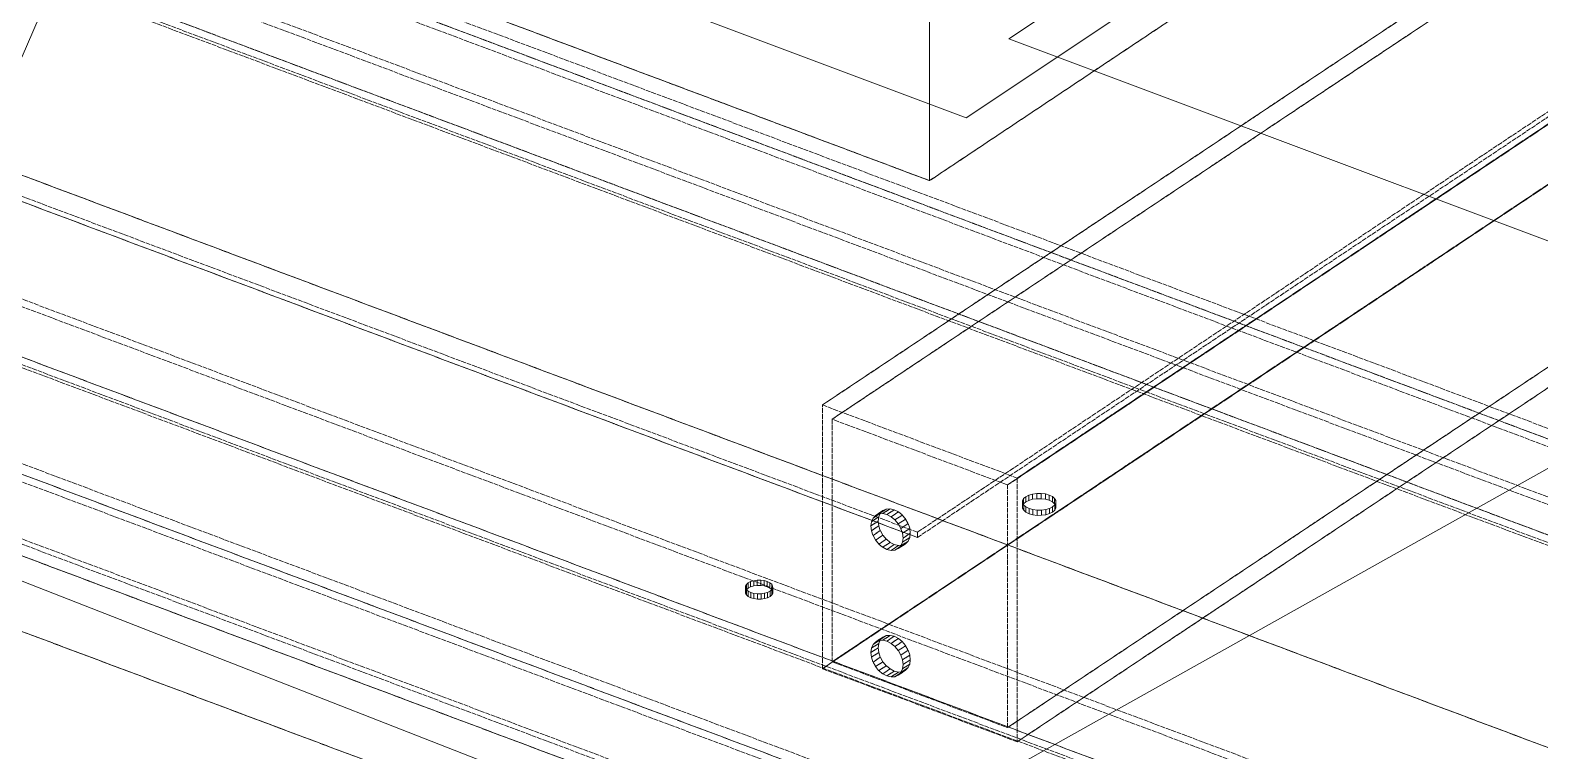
# Model space of a CAD drawing. Header units: millimetres. Extents: x 50 to 612415, y 2 to 4150.
# Drawn here: x 530741.1 to 531137, y 1866.1 to 2055.1 of the extents above; entities that cross this region are included whole.
import ezdxf

# ---------------------------------------------------------------- set-up
doc = ezdxf.new("R2010")
doc.units = ezdxf.units.MM
doc.linetypes.add('DASHED', pattern=[1.524, 1.27, -0.254])
doc.layers.add('DIM', color=7, linetype='Continuous', lineweight=13)
doc.layers.add('HIDDEN', color=8, linetype='DASHED', lineweight=13)

msp = doc.modelspace()

# ---------------------------------------------------------------- linework, layer by layer
at = {"layer": 'DIM'}
msp.add_lwpolyline([(530943.403, 1830.646), (532800, 2870), (532900, 2870)], dxfattribs=at)
at = {"layer": 'DIM', "color": 34, "true_color": 0xa85920}
for points in [[(531149.414, 2185.934), (531226.069, 2191.764), (530986.522, 2032.066), (529862.246, 2453.669), (529977.229, 2530.324), (529977.229, 2488.833)], [(530817.241, 2230.649), (530753.362, 2289.18), (530566.515, 2164.615), (530758.153, 2092.751), (530738.989, 2048.166), (530711.202, 2029.641), (530657.543, 1984.187), (530274.268, 2127.915), (530245.522, 2108.752)], [(530943.403, 1830.646), (530240.731, 2105.558), (530245.522, 2108.752)], [(530996.103, 2083.727), (531059.983, 2094.348), (530997.7, 2052.826), (531163.787, 1990.544), (531202.114, 1934.681)]]:
    msp.add_lwpolyline(points, dxfattribs=at)
at = {"layer": 'HIDDEN', "color": 253, "true_color": 0xaab5af}
for p, q in [((531962.533, 1641.892), (529515.446, 2559.549)), ((531962.533, 1641.892), (529515.446, 2559.549)), ((529513.529, 2555.506), (531960.617, 1637.848)), ((529513.529, 2555.506), (531960.617, 1637.848)), ((531962.533, 1639.126), (529515.446, 2556.783)), ((529515.446, 2556.783), (531962.533, 1639.126)), ((531962.533, 1639.126), (529515.446, 2556.783)), ((529515.446, 2556.783), (531962.533, 1639.126)), ((531977.756, 1616.207), (529496.39, 2546.72)), ((531977.756, 1616.207), (529496.39, 2546.72)), ((529498.306, 2547.997), (531979.673, 1617.485)), ((529498.306, 2547.997), (531979.673, 1617.485)), ((529486.7, 2540.386), (531933.787, 1622.728)), ((529486.7, 2540.386), (531933.787, 1622.728)), ((531935.704, 1624.006), (529488.617, 2541.663)), ((529488.617, 2541.663), (531935.704, 1624.006)), ((529488.617, 2541.663), (531935.704, 1624.006)), ((531935.704, 1624.006), (529488.617, 2541.663)), ((531935.704, 1621.239), (529488.617, 2538.897)), ((531935.704, 1621.239), (529488.617, 2538.897)), ((531867.736, 1561.266), (529610.243, 2407.826)), ((531867.736, 1561.266), (529610.243, 2407.826)), ((529608.326, 2406.549), (531865.82, 1559.989)), ((529608.326, 2406.549), (531865.82, 1559.989)), ((531867.736, 1546.053), (529610.243, 2392.613)), ((529610.243, 2392.613), (531867.736, 1546.053)), ((529610.243, 2392.613), (531867.736, 1546.053)), ((531867.736, 1546.053), (529610.243, 2392.613)), ((531865.82, 1544.775), (529608.326, 2391.335)), ((531865.82, 1544.775), (529608.326, 2391.335)), ((529610.243, 2389.847), (531867.736, 1543.287)), ((529610.243, 2389.847), (531867.736, 1543.287)), ((529583.413, 2374.727), (531840.907, 1528.167)), ((529583.413, 2374.727), (531840.907, 1528.167)), ((529583.413, 2371.961), (531840.907, 1525.401)), ((531840.907, 1525.401), (529583.413, 2371.961)), ((529583.413, 2371.961), (531840.907, 1525.401)), ((531840.907, 1525.401), (529583.413, 2371.961)), ((531838.99, 1524.123), (529581.497, 2370.683)), ((531838.99, 1524.123), (529581.497, 2370.683)), ((530973.746, 1923.448), (529890.034, 2329.84)), ((529890.034, 2328.457), (530973.746, 1922.065)), ((530948.833, 1956.812), (531401.098, 2258.322)), ((531401.098, 2258.322), (530948.833, 1956.812)), ((531403.653, 2254.598), (530951.388, 1953.088)), ((530951.388, 1953.088), (531403.653, 2254.598)), ((530997.381, 1935.84), (531449.646, 2237.351)), ((531449.646, 2237.351), (530997.381, 1935.84)), ((531452.201, 2239.158), (530999.936, 1937.648)), ((530999.936, 1937.648), (531452.201, 2239.158)), ((531403.653, 2190.979), (530951.388, 1889.469)), ((530951.388, 1889.469), (531403.653, 2190.979)), ((530948.833, 1887.661), (531401.098, 2189.171)), ((531401.098, 2189.171), (530948.833, 1887.661)), ((530057.078, 2177.369), (531334.664, 1698.274)), ((530057.078, 2177.369), (531334.664, 1698.274)), ((531334.664, 1696.891), (530057.078, 2175.986)), ((531334.664, 1696.891), (530057.078, 2175.986)), ((530997.381, 1872.221), (531449.646, 2173.731)), ((531449.646, 2173.731), (530997.381, 1872.221)), ((531452.201, 2170.007), (530999.936, 1868.497)), ((530999.936, 1868.497), (531452.201, 2170.007)), ((531299.53, 2140.638), (530973.746, 1923.448)), ((531299.53, 2140.638), (530973.746, 1923.448)), ((530973.746, 1922.065), (531299.53, 2139.255)), ((530973.746, 1922.065), (531299.53, 2139.255)), ((530973.746, 1923.448), (530590.47, 2067.177)), ((530590.47, 2065.794), (530973.746, 1922.065)), ((530948.833, 1887.661), (530948.833, 1956.812)), ((530948.833, 1956.812), (530999.936, 1937.648)), ((530948.833, 1887.661), (530948.833, 1956.812)), ((530948.833, 1956.812), (530999.936, 1937.648)), ((530951.388, 1953.088), (530951.388, 1889.469)), ((530997.381, 1935.84), (530951.388, 1953.088)), ((530951.388, 1953.088), (530951.388, 1889.469)), ((530997.381, 1935.84), (530951.388, 1953.088)), ((530999.936, 1937.648), (530999.936, 1868.497)), ((530999.936, 1937.648), (530999.936, 1868.497)), ((530997.381, 1872.221), (530997.381, 1935.84)), ((530997.381, 1872.221), (530997.381, 1935.84)), ((531001.325, 1931.696), (531001.61, 1932.251)), ((531001.325, 1931.696), (531001.61, 1932.251)), ((531001.61, 1932.251), (531002.172, 1932.751)), ((531001.61, 1932.251), (531002.172, 1932.751)), ((531001.61, 1930.868), (531001.61, 1932.251)), ((531001.61, 1932.251), (531001.61, 1930.868)), ((531002.172, 1932.751), (531002.974, 1933.161)), ((531002.172, 1932.751), (531002.974, 1933.161)), ((531002.172, 1931.368), (531002.172, 1932.751)), ((531002.172, 1932.751), (531002.172, 1931.368)), ((531002.974, 1933.161), (531003.96, 1933.453)), ((531002.974, 1933.161), (531003.96, 1933.453)), ((531002.974, 1931.778), (531002.974, 1933.161)), ((531002.974, 1933.161), (531002.974, 1931.778)), ((531003.96, 1933.453), (531005.064, 1933.607)), ((531003.96, 1933.453), (531005.064, 1933.607)), ((531003.96, 1932.07), (531003.96, 1933.453)), ((531003.96, 1933.453), (531003.96, 1932.07)), ((531005.064, 1932.224), (531003.96, 1932.07)), ((531005.064, 1932.224), (531003.96, 1932.07)), ((531005.064, 1933.607), (531006.211, 1933.613)), ((531005.064, 1933.607), (531006.211, 1933.613)), ((531005.064, 1932.224), (531005.064, 1933.607)), ((531005.064, 1933.607), (531005.064, 1932.224)), ((531006.211, 1932.23), (531005.064, 1932.224)), ((531006.211, 1932.23), (531005.064, 1932.224)), ((531006.211, 1933.613), (531007.321, 1933.471)), ((531006.211, 1933.613), (531006.211, 1932.23)), ((531006.211, 1932.23), (531006.211, 1933.613)), ((531006.211, 1933.613), (531007.321, 1933.471)), ((531007.321, 1932.088), (531006.211, 1932.23)), ((531007.321, 1932.088), (531006.211, 1932.23)), ((531007.321, 1933.471), (531008.32, 1933.19)), ((531007.321, 1933.471), (531007.321, 1932.088)), ((531007.321, 1932.088), (531007.321, 1933.471)), ((531007.321, 1933.471), (531008.32, 1933.19)), ((531008.32, 1931.807), (531007.321, 1932.088)), ((531008.32, 1931.807), (531007.321, 1932.088)), ((531008.32, 1933.19), (531009.14, 1932.789)), ((531008.32, 1933.19), (531008.32, 1931.807)), ((531008.32, 1931.807), (531008.32, 1933.19)), ((531008.32, 1933.19), (531009.14, 1932.789)), ((531009.14, 1932.789), (531009.724, 1932.296)), ((531009.14, 1932.789), (531009.14, 1931.406)), ((531009.14, 1931.406), (531009.14, 1932.789)), ((531009.14, 1932.789), (531009.724, 1932.296)), ((531009.724, 1932.296), (531010.033, 1931.744)), ((531009.724, 1932.296), (531009.724, 1930.913)), ((531009.724, 1930.913), (531009.724, 1932.296)), ((531009.724, 1932.296), (531010.033, 1931.744)), ((530964.026, 1928.43), (530962.11, 1927.153)), ((530962.11, 1927.153), (530964.026, 1928.43)), ((530964.696, 1929.124), (530962.78, 1927.847)), ((530962.78, 1927.847), (530964.696, 1929.124)), ((530963.653, 1928.245), (530962.78, 1927.847)), ((530963.653, 1928.245), (530962.78, 1927.847)), ((530963.605, 1927.488), (530964.026, 1928.43)), ((530963.605, 1927.488), (530964.026, 1928.43)), ((530965.569, 1929.522), (530963.653, 1928.245)), ((530963.653, 1928.245), (530965.569, 1929.522)), ((530964.67, 1928.319), (530963.653, 1928.245)), ((530964.67, 1928.319), (530963.653, 1928.245)), ((530964.026, 1928.43), (530964.696, 1929.124)), ((530964.026, 1928.43), (530964.696, 1929.124)), ((530966.586, 1929.597), (530964.67, 1928.319)), ((530964.67, 1928.319), (530966.586, 1929.597)), ((530965.761, 1928.066), (530964.67, 1928.319)), ((530965.761, 1928.066), (530964.67, 1928.319)), ((530964.696, 1929.124), (530965.569, 1929.522)), ((530964.696, 1929.124), (530965.569, 1929.522)), ((530965.569, 1929.522), (530966.586, 1929.597)), ((530965.569, 1929.522), (530966.586, 1929.597)), ((530967.677, 1929.343), (530965.761, 1928.066)), ((530965.761, 1928.066), (530967.677, 1929.343)), ((530966.586, 1929.597), (530967.677, 1929.343)), ((530966.586, 1929.597), (530967.677, 1929.343)), ((530968.768, 1928.779), (530966.852, 1927.501)), ((530966.852, 1927.501), (530968.768, 1928.779)), ((530967.677, 1929.343), (530968.768, 1928.779)), ((530967.677, 1929.343), (530968.768, 1928.779)), ((530968.768, 1928.779), (530969.785, 1927.941)), ((530968.768, 1928.779), (530969.785, 1927.941)), ((531001.325, 1930.313), (531001.325, 1931.696)), ((531001.338, 1931.123), (531001.325, 1931.696)), ((531001.325, 1931.696), (531001.325, 1930.313)), ((531001.338, 1931.123), (531001.325, 1931.696)), ((531001.61, 1930.868), (531001.325, 1930.313)), ((531001.61, 1930.868), (531001.325, 1930.313)), ((531001.325, 1930.313), (531001.338, 1929.74)), ((531001.325, 1930.313), (531001.338, 1929.74)), ((531001.338, 1929.74), (531001.338, 1931.123)), ((531001.647, 1930.571), (531001.338, 1931.123)), ((531001.338, 1931.123), (531001.338, 1929.74)), ((531001.647, 1930.571), (531001.338, 1931.123)), ((531001.338, 1929.74), (531001.647, 1929.188)), ((531001.338, 1929.74), (531001.647, 1929.188)), ((531002.172, 1931.368), (531001.61, 1930.868)), ((531002.172, 1931.368), (531001.61, 1930.868)), ((531001.647, 1929.188), (531001.647, 1930.571)), ((531002.231, 1930.078), (531001.647, 1930.571)), ((531001.647, 1930.571), (531001.647, 1929.188)), ((531002.231, 1930.078), (531001.647, 1930.571)), ((531001.647, 1929.188), (531002.231, 1928.694)), ((531001.647, 1929.188), (531002.231, 1928.694)), ((531002.974, 1931.778), (531002.172, 1931.368)), ((531002.974, 1931.778), (531002.172, 1931.368)), ((531002.231, 1928.694), (531002.231, 1930.078)), ((531003.05, 1929.677), (531002.231, 1930.078)), ((531002.231, 1930.078), (531002.231, 1928.694)), ((531003.05, 1929.677), (531002.231, 1930.078)), ((531002.231, 1928.694), (531003.05, 1928.294)), ((531002.231, 1928.694), (531003.05, 1928.294)), ((531003.96, 1932.07), (531002.974, 1931.778)), ((531003.96, 1932.07), (531002.974, 1931.778)), ((531003.05, 1928.294), (531003.05, 1929.677)), ((531004.049, 1929.396), (531003.05, 1929.677)), ((531003.05, 1929.677), (531003.05, 1928.294)), ((531004.049, 1929.396), (531003.05, 1929.677)), ((531003.05, 1928.294), (531004.049, 1928.012)), ((531003.05, 1928.294), (531004.049, 1928.012)), ((531004.049, 1928.012), (531004.049, 1929.396)), ((531005.16, 1929.253), (531004.049, 1929.396)), ((531004.049, 1929.396), (531004.049, 1928.012)), ((531005.16, 1929.253), (531004.049, 1929.396)), ((531006.306, 1929.26), (531005.16, 1929.253)), ((531006.306, 1929.26), (531005.16, 1929.253)), ((531005.16, 1927.87), (531005.16, 1929.253)), ((531005.16, 1929.253), (531005.16, 1927.87)), ((531007.41, 1929.414), (531006.306, 1929.26)), ((531007.41, 1929.414), (531006.306, 1929.26)), ((531006.306, 1929.26), (531006.306, 1927.877)), ((531006.306, 1927.877), (531006.306, 1929.26)), ((531008.397, 1929.706), (531007.41, 1929.414)), ((531008.397, 1929.706), (531007.41, 1929.414)), ((531007.41, 1929.414), (531007.41, 1928.031)), ((531007.41, 1928.031), (531007.41, 1929.414)), ((531007.41, 1928.031), (531008.397, 1928.323)), ((531007.41, 1928.031), (531008.397, 1928.323)), ((531009.14, 1931.406), (531008.32, 1931.807)), ((531009.14, 1931.406), (531008.32, 1931.807)), ((531009.199, 1930.116), (531008.397, 1929.706)), ((531009.199, 1930.116), (531008.397, 1929.706)), ((531008.397, 1929.706), (531008.397, 1928.323)), ((531008.397, 1928.323), (531008.397, 1929.706)), ((531008.397, 1928.323), (531009.199, 1928.733)), ((531008.397, 1928.323), (531009.199, 1928.733)), ((531009.724, 1930.913), (531009.14, 1931.406)), ((531009.724, 1930.913), (531009.14, 1931.406)), ((531009.761, 1930.615), (531009.199, 1930.116)), ((531009.761, 1930.615), (531009.199, 1930.116)), ((531009.199, 1930.116), (531009.199, 1928.733)), ((531009.199, 1928.733), (531009.199, 1930.116)), ((531009.199, 1928.733), (531009.761, 1929.232)), ((531009.199, 1928.733), (531009.761, 1929.232)), ((531010.033, 1930.361), (531009.724, 1930.913)), ((531010.033, 1930.361), (531009.724, 1930.913)), ((531010.045, 1931.171), (531009.761, 1930.615)), ((531010.045, 1931.171), (531009.761, 1930.615)), ((531009.761, 1930.615), (531009.761, 1929.232)), ((531009.761, 1929.232), (531009.761, 1930.615)), ((531009.761, 1929.232), (531010.045, 1929.788)), ((531009.761, 1929.232), (531010.045, 1929.788)), ((531010.033, 1931.744), (531010.045, 1931.171)), ((531010.033, 1931.744), (531010.033, 1930.361)), ((531010.033, 1930.361), (531010.033, 1931.744)), ((531010.033, 1931.744), (531010.045, 1931.171)), ((531010.045, 1929.788), (531010.033, 1930.361)), ((531010.045, 1929.788), (531010.033, 1930.361)), ((531010.045, 1931.171), (531010.045, 1929.788)), ((531010.045, 1929.788), (531010.045, 1931.171)), ((530963.461, 1926.36), (530961.545, 1925.083)), ((530961.545, 1925.083), (530963.461, 1926.36)), ((530961.688, 1926.21), (530961.545, 1925.083)), ((530961.688, 1926.21), (530961.545, 1925.083)), ((530961.545, 1925.083), (530961.688, 1923.848)), ((530961.545, 1925.083), (530961.688, 1923.848)), ((530963.605, 1927.488), (530961.688, 1926.21)), ((530961.688, 1926.21), (530963.605, 1927.488)), ((530962.11, 1927.153), (530961.688, 1926.21)), ((530962.11, 1927.153), (530961.688, 1926.21)), ((530963.605, 1925.125), (530961.688, 1923.848)), ((530961.688, 1923.848), (530963.605, 1925.125)), ((530962.78, 1927.847), (530962.11, 1927.153)), ((530962.78, 1927.847), (530962.11, 1927.153)), ((530963.461, 1926.36), (530963.605, 1927.488)), ((530963.461, 1926.36), (530963.605, 1927.488)), ((530963.605, 1925.125), (530963.461, 1926.36)), ((530963.605, 1925.125), (530963.461, 1926.36)), ((530964.026, 1923.866), (530963.605, 1925.125)), ((530964.026, 1923.866), (530963.605, 1925.125)), ((530966.852, 1927.501), (530965.761, 1928.066)), ((530966.852, 1927.501), (530965.761, 1928.066)), ((530967.869, 1926.664), (530966.852, 1927.501)), ((530967.869, 1926.664), (530966.852, 1927.501)), ((530969.785, 1927.941), (530967.869, 1926.664)), ((530967.869, 1926.664), (530969.785, 1927.941)), ((530968.742, 1925.611), (530967.869, 1926.664)), ((530968.742, 1925.611), (530967.869, 1926.664)), ((530970.658, 1926.889), (530968.742, 1925.611)), ((530968.742, 1925.611), (530970.658, 1926.889)), ((530969.412, 1924.414), (530968.742, 1925.611)), ((530969.412, 1924.414), (530968.742, 1925.611)), ((530969.412, 1924.414), (530971.328, 1925.692)), ((530971.328, 1925.692), (530969.412, 1924.414)), ((530969.833, 1923.156), (530969.412, 1924.414)), ((530969.833, 1923.156), (530969.412, 1924.414)), ((530969.785, 1927.941), (530970.658, 1926.889)), ((530969.785, 1927.941), (530970.658, 1926.889)), ((530969.833, 1923.156), (530971.75, 1924.433)), ((530971.75, 1924.433), (530969.833, 1923.156)), ((530970.658, 1926.889), (530971.328, 1925.692)), ((530970.658, 1926.889), (530971.328, 1925.692)), ((530971.328, 1925.692), (530971.75, 1924.433)), ((530971.328, 1925.692), (530971.75, 1924.433)), ((530971.75, 1924.433), (530971.893, 1923.198)), ((530971.75, 1924.433), (530971.893, 1923.198)), ((531004.049, 1928.012), (531005.16, 1927.87)), ((531004.049, 1928.012), (531005.16, 1927.87)), ((531005.16, 1927.87), (531006.306, 1927.877)), ((531005.16, 1927.87), (531006.306, 1927.877)), ((531006.306, 1927.877), (531007.41, 1928.031)), ((531006.306, 1927.877), (531007.41, 1928.031)), ((530961.688, 1923.848), (530962.11, 1922.589)), ((530961.688, 1923.848), (530962.11, 1922.589)), ((530964.026, 1923.866), (530962.11, 1922.589)), ((530962.11, 1922.589), (530964.026, 1923.866)), ((530962.11, 1922.589), (530962.78, 1921.392)), ((530962.11, 1922.589), (530962.78, 1921.392)), ((530962.78, 1921.392), (530964.696, 1922.67)), ((530964.696, 1922.67), (530962.78, 1921.392)), ((530962.78, 1921.392), (530963.653, 1920.34)), ((530962.78, 1921.392), (530963.653, 1920.34)), ((530963.653, 1920.34), (530965.569, 1921.617)), ((530965.569, 1921.617), (530963.653, 1920.34)), ((530963.653, 1920.34), (530964.67, 1919.502)), ((530963.653, 1920.34), (530964.67, 1919.502)), ((530964.696, 1922.67), (530964.026, 1923.866)), ((530964.696, 1922.67), (530964.026, 1923.866)), ((530964.67, 1919.502), (530966.586, 1920.78)), ((530966.586, 1920.78), (530964.67, 1919.502)), ((530965.569, 1921.617), (530964.696, 1922.67)), ((530965.569, 1921.617), (530964.696, 1922.67)), ((530966.586, 1920.78), (530965.569, 1921.617)), ((530966.586, 1920.78), (530965.569, 1921.617)), ((530965.761, 1918.938), (530967.677, 1920.215)), ((530967.677, 1920.215), (530965.761, 1918.938)), ((530967.677, 1920.215), (530966.586, 1920.78)), ((530967.677, 1920.215), (530966.586, 1920.78)), ((530968.768, 1919.962), (530967.677, 1920.215)), ((530968.768, 1919.962), (530967.677, 1920.215)), ((530968.742, 1919.156), (530970.658, 1920.434)), ((530970.658, 1920.434), (530968.742, 1919.156)), ((530969.412, 1919.85), (530971.328, 1921.128)), ((530971.328, 1921.128), (530969.412, 1919.85)), ((530969.412, 1919.85), (530969.833, 1920.793)), ((530969.412, 1919.85), (530969.833, 1920.793)), ((530970.658, 1920.434), (530969.785, 1920.036)), ((530970.658, 1920.434), (530969.785, 1920.036)), ((530969.977, 1921.921), (530969.833, 1923.156)), ((530969.977, 1921.921), (530969.833, 1923.156)), ((530969.833, 1920.793), (530971.75, 1922.071)), ((530971.75, 1922.071), (530969.833, 1920.793)), ((530969.833, 1920.793), (530969.977, 1921.921)), ((530969.833, 1920.793), (530969.977, 1921.921)), ((530969.977, 1921.921), (530971.893, 1923.198)), ((530971.893, 1923.198), (530969.977, 1921.921)), ((530971.328, 1921.128), (530970.658, 1920.434)), ((530971.328, 1921.128), (530970.658, 1920.434)), ((530971.75, 1922.071), (530971.328, 1921.128)), ((530971.75, 1922.071), (530971.328, 1921.128)), ((530971.893, 1923.198), (530971.75, 1922.071)), ((530971.893, 1923.198), (530971.75, 1922.071)), ((530973.746, 1923.448), (530973.746, 1922.065)), ((530973.746, 1922.065), (530973.746, 1923.448)), ((530964.67, 1919.502), (530965.761, 1918.938)), ((530964.67, 1919.502), (530965.761, 1918.938)), ((530965.761, 1918.938), (530966.852, 1918.684)), ((530965.761, 1918.938), (530966.852, 1918.684)), ((530966.852, 1918.684), (530968.768, 1919.962)), ((530968.768, 1919.962), (530966.852, 1918.684)), ((530966.852, 1918.684), (530967.869, 1918.759)), ((530966.852, 1918.684), (530967.869, 1918.759)), ((530967.869, 1918.759), (530969.785, 1920.036)), ((530969.785, 1920.036), (530967.869, 1918.759)), ((530967.869, 1918.759), (530968.742, 1919.156)), ((530967.869, 1918.759), (530968.742, 1919.156)), ((530968.742, 1919.156), (530969.412, 1919.85)), ((530968.742, 1919.156), (530969.412, 1919.85)), ((530969.785, 1920.036), (530968.768, 1919.962)), ((530969.785, 1920.036), (530968.768, 1919.962)), ((530928.657, 1909.29), (530928.89, 1909.745)), ((530928.657, 1909.29), (530928.89, 1909.745)), ((530928.667, 1908.822), (530928.657, 1909.29)), ((530928.657, 1907.907), (530928.657, 1909.29)), ((530928.667, 1908.822), (530928.657, 1909.29)), ((530928.657, 1909.29), (530928.657, 1907.907)), ((530928.89, 1908.362), (530928.657, 1907.907)), ((530928.89, 1908.362), (530928.657, 1907.907)), ((530928.92, 1908.37), (530928.667, 1908.822)), ((530928.667, 1907.438), (530928.667, 1908.822)), ((530928.92, 1908.37), (530928.667, 1908.822)), ((530928.667, 1908.822), (530928.667, 1907.438)), ((530928.89, 1909.745), (530929.35, 1910.154)), ((530928.89, 1909.745), (530929.35, 1910.154)), ((530928.89, 1908.362), (530928.89, 1909.745)), ((530928.89, 1909.745), (530928.89, 1908.362)), ((530929.35, 1908.771), (530928.89, 1908.362)), ((530929.35, 1908.771), (530928.89, 1908.362)), ((530929.398, 1907.966), (530928.92, 1908.37)), ((530928.92, 1906.987), (530928.92, 1908.37)), ((530929.398, 1907.966), (530928.92, 1908.37)), ((530928.92, 1908.37), (530928.92, 1906.987)), ((530929.35, 1910.154), (530930.006, 1910.489)), ((530929.35, 1910.154), (530930.006, 1910.489)), ((530929.35, 1908.771), (530929.35, 1910.154)), ((530929.35, 1910.154), (530929.35, 1908.771)), ((530930.006, 1909.106), (530929.35, 1908.771)), ((530930.006, 1909.106), (530929.35, 1908.771)), ((530930.006, 1910.489), (530930.813, 1910.728)), ((530930.006, 1910.489), (530930.813, 1910.728)), ((530930.006, 1909.106), (530930.006, 1910.489)), ((530930.006, 1910.489), (530930.006, 1909.106)), ((530930.813, 1909.345), (530930.006, 1909.106)), ((530930.813, 1909.345), (530930.006, 1909.106)), ((530930.813, 1910.728), (530931.716, 1910.854)), ((530930.813, 1910.728), (530931.716, 1910.854)), ((530930.813, 1909.345), (530930.813, 1910.728)), ((530930.813, 1910.728), (530930.813, 1909.345)), ((530931.716, 1909.471), (530930.813, 1909.345)), ((530931.716, 1909.471), (530930.813, 1909.345)), ((530931.716, 1910.854), (530932.654, 1910.859)), ((530931.716, 1910.854), (530932.654, 1910.859)), ((530931.716, 1909.471), (530931.716, 1910.854)), ((530931.716, 1910.854), (530931.716, 1909.471)), ((530932.654, 1909.476), (530931.716, 1909.471)), ((530932.654, 1909.476), (530931.716, 1909.471)), ((530932.654, 1910.859), (530933.563, 1910.743)), ((530932.654, 1910.859), (530932.654, 1909.476)), ((530932.654, 1909.476), (530932.654, 1910.859)), ((530932.654, 1910.859), (530933.563, 1910.743)), ((530933.563, 1909.36), (530932.654, 1909.476)), ((530933.563, 1909.36), (530932.654, 1909.476)), ((530933.563, 1910.743), (530934.38, 1910.513)), ((530933.563, 1910.743), (530933.563, 1909.36)), ((530933.563, 1909.36), (530933.563, 1910.743)), ((530933.563, 1910.743), (530934.38, 1910.513)), ((530934.38, 1909.13), (530933.563, 1909.36)), ((530934.38, 1909.13), (530933.563, 1909.36)), ((530934.38, 1910.513), (530935.051, 1910.185)), ((530934.38, 1910.513), (530934.38, 1909.13)), ((530934.38, 1909.13), (530934.38, 1910.513)), ((530934.38, 1910.513), (530935.051, 1910.185)), ((530935.051, 1908.802), (530934.38, 1909.13)), ((530935.051, 1908.802), (530934.38, 1909.13)), ((530935.051, 1910.185), (530935.529, 1909.781)), ((530935.051, 1910.185), (530935.051, 1908.802)), ((530935.051, 1908.802), (530935.051, 1910.185)), ((530935.051, 1910.185), (530935.529, 1909.781)), ((530935.529, 1908.398), (530935.051, 1908.802)), ((530935.529, 1908.398), (530935.051, 1908.802)), ((530935.559, 1908.406), (530935.099, 1907.998)), ((530935.559, 1908.406), (530935.099, 1907.998)), ((530935.529, 1909.781), (530935.781, 1909.33)), ((530935.529, 1909.781), (530935.529, 1908.398)), ((530935.529, 1908.398), (530935.529, 1909.781)), ((530935.529, 1909.781), (530935.781, 1909.33)), ((530935.781, 1907.947), (530935.529, 1908.398)), ((530935.781, 1907.947), (530935.529, 1908.398)), ((530935.792, 1908.861), (530935.559, 1908.406)), ((530935.792, 1908.861), (530935.559, 1908.406)), ((530935.559, 1908.406), (530935.559, 1907.023)), ((530935.559, 1907.023), (530935.559, 1908.406)), ((530935.781, 1909.33), (530935.792, 1908.861)), ((530935.781, 1909.33), (530935.781, 1907.947)), ((530935.781, 1907.947), (530935.781, 1909.33)), ((530935.781, 1909.33), (530935.792, 1908.861)), ((530935.792, 1908.861), (530935.792, 1907.478)), ((530935.792, 1907.478), (530935.792, 1908.861)), ((530928.657, 1907.907), (530928.667, 1907.438)), ((530928.657, 1907.907), (530928.667, 1907.438)), ((530928.667, 1907.438), (530928.92, 1906.987)), ((530928.667, 1907.438), (530928.92, 1906.987)), ((530928.92, 1906.987), (530929.398, 1906.583)), ((530928.92, 1906.987), (530929.398, 1906.583)), ((530930.068, 1907.638), (530929.398, 1907.966)), ((530929.398, 1906.583), (530929.398, 1907.966)), ((530930.068, 1907.638), (530929.398, 1907.966)), ((530929.398, 1907.966), (530929.398, 1906.583)), ((530929.398, 1906.583), (530930.068, 1906.255)), ((530929.398, 1906.583), (530930.068, 1906.255)), ((530930.068, 1906.255), (530930.068, 1907.638)), ((530930.886, 1907.408), (530930.068, 1907.638)), ((530930.068, 1907.638), (530930.068, 1906.255)), ((530930.886, 1907.408), (530930.068, 1907.638)), ((530930.068, 1906.255), (530930.886, 1906.025)), ((530930.068, 1906.255), (530930.886, 1906.025)), ((530930.886, 1906.025), (530930.886, 1907.408)), ((530931.794, 1907.292), (530930.886, 1907.408)), ((530930.886, 1907.408), (530930.886, 1906.025)), ((530931.794, 1907.292), (530930.886, 1907.408)), ((530930.886, 1906.025), (530931.794, 1905.909)), ((530930.886, 1906.025), (530931.794, 1905.909)), ((530932.732, 1907.297), (530931.794, 1907.292)), ((530932.732, 1907.297), (530931.794, 1907.292)), ((530931.794, 1905.909), (530931.794, 1907.292)), ((530931.794, 1907.292), (530931.794, 1905.909)), ((530931.794, 1905.909), (530932.732, 1905.914)), ((530931.794, 1905.909), (530932.732, 1905.914)), ((530933.636, 1907.423), (530932.732, 1907.297)), ((530933.636, 1907.423), (530932.732, 1907.297)), ((530932.732, 1907.297), (530932.732, 1905.914)), ((530932.732, 1905.914), (530932.732, 1907.297)), ((530932.732, 1905.914), (530933.636, 1906.04)), ((530932.732, 1905.914), (530933.636, 1906.04)), ((530934.443, 1907.662), (530933.636, 1907.423)), ((530934.443, 1907.662), (530933.636, 1907.423)), ((530933.636, 1907.423), (530933.636, 1906.04)), ((530933.636, 1906.04), (530933.636, 1907.423)), ((530933.636, 1906.04), (530934.443, 1906.279)), ((530933.636, 1906.04), (530934.443, 1906.279)), ((530935.099, 1907.998), (530934.443, 1907.662)), ((530935.099, 1907.998), (530934.443, 1907.662)), ((530934.443, 1907.662), (530934.443, 1906.279)), ((530934.443, 1906.279), (530934.443, 1907.662)), ((530934.443, 1906.279), (530935.099, 1906.615)), ((530934.443, 1906.279), (530935.099, 1906.615)), ((530935.099, 1907.998), (530935.099, 1906.615)), ((530935.099, 1906.615), (530935.099, 1907.998)), ((530935.099, 1906.615), (530935.559, 1907.023)), ((530935.099, 1906.615), (530935.559, 1907.023)), ((530935.559, 1907.023), (530935.792, 1907.478)), ((530935.559, 1907.023), (530935.792, 1907.478)), ((530935.792, 1907.478), (530935.781, 1907.947)), ((530935.792, 1907.478), (530935.781, 1907.947)), ((530963.461, 1893.168), (530961.545, 1891.89)), ((530961.545, 1891.89), (530963.461, 1893.168)), ((530961.688, 1893.017), (530961.545, 1891.89)), ((530961.688, 1893.017), (530961.545, 1891.89)), ((530963.605, 1894.295), (530961.688, 1893.017)), ((530961.688, 1893.017), (530963.605, 1894.295)), ((530962.11, 1893.96), (530961.688, 1893.017)), ((530962.11, 1893.96), (530961.688, 1893.017)), ((530964.026, 1895.238), (530962.11, 1893.96)), ((530962.11, 1893.96), (530964.026, 1895.238)), ((530962.78, 1894.654), (530962.11, 1893.96)), ((530962.78, 1894.654), (530962.11, 1893.96)), ((530964.696, 1895.932), (530962.78, 1894.654)), ((530962.78, 1894.654), (530964.696, 1895.932)), ((530963.653, 1895.052), (530962.78, 1894.654)), ((530963.653, 1895.052), (530962.78, 1894.654)), ((530963.461, 1893.168), (530963.605, 1894.295)), ((530963.461, 1893.168), (530963.605, 1894.295)), ((530963.605, 1891.932), (530963.461, 1893.168)), ((530963.605, 1891.932), (530963.461, 1893.168)), ((530963.605, 1894.295), (530964.026, 1895.238)), ((530963.605, 1894.295), (530964.026, 1895.238)), ((530965.569, 1896.33), (530963.653, 1895.052)), ((530963.653, 1895.052), (530965.569, 1896.33)), ((530964.67, 1895.127), (530963.653, 1895.052)), ((530964.67, 1895.127), (530963.653, 1895.052)), ((530964.026, 1895.238), (530964.696, 1895.932)), ((530964.026, 1895.238), (530964.696, 1895.932)), ((530966.586, 1896.404), (530964.67, 1895.127)), ((530964.67, 1895.127), (530966.586, 1896.404)), ((530965.761, 1894.873), (530964.67, 1895.127)), ((530965.761, 1894.873), (530964.67, 1895.127)), ((530964.696, 1895.932), (530965.569, 1896.33)), ((530964.696, 1895.932), (530965.569, 1896.33)), ((530965.569, 1896.33), (530966.586, 1896.404)), ((530965.569, 1896.33), (530966.586, 1896.404)), ((530967.677, 1896.151), (530965.761, 1894.873)), ((530965.761, 1894.873), (530967.677, 1896.151)), ((530966.852, 1894.308), (530965.761, 1894.873)), ((530966.852, 1894.308), (530965.761, 1894.873)), ((530966.586, 1896.404), (530967.677, 1896.151)), ((530966.586, 1896.404), (530967.677, 1896.151)), ((530968.768, 1895.586), (530966.852, 1894.308)), ((530966.852, 1894.308), (530968.768, 1895.586)), ((530967.869, 1893.471), (530966.852, 1894.308)), ((530967.869, 1893.471), (530966.852, 1894.308)), ((530967.677, 1896.151), (530968.768, 1895.586)), ((530967.677, 1896.151), (530968.768, 1895.586)), ((530969.785, 1894.749), (530967.869, 1893.471)), ((530967.869, 1893.471), (530969.785, 1894.749)), ((530968.742, 1892.418), (530967.869, 1893.471)), ((530968.742, 1892.418), (530967.869, 1893.471)), ((530970.658, 1893.696), (530968.742, 1892.418)), ((530968.742, 1892.418), (530970.658, 1893.696)), ((530968.768, 1895.586), (530969.785, 1894.749)), ((530968.768, 1895.586), (530969.785, 1894.749)), ((530969.412, 1891.222), (530971.328, 1892.499)), ((530971.328, 1892.499), (530969.412, 1891.222)), ((530969.785, 1894.749), (530970.658, 1893.696)), ((530969.785, 1894.749), (530970.658, 1893.696)), ((530970.658, 1893.696), (530971.328, 1892.499)), ((530970.658, 1893.696), (530971.328, 1892.499)), ((530971.328, 1892.499), (530971.75, 1891.241)), ((530971.328, 1892.499), (530971.75, 1891.241)), ((530951.388, 1889.469), (530997.381, 1872.221)), ((530951.388, 1889.469), (530997.381, 1872.221)), ((530961.545, 1891.89), (530961.688, 1890.655)), ((530961.545, 1891.89), (530961.688, 1890.655)), ((530963.605, 1891.932), (530961.688, 1890.655)), ((530961.688, 1890.655), (530963.605, 1891.932)), ((530961.688, 1890.655), (530962.11, 1889.396)), ((530961.688, 1890.655), (530962.11, 1889.396)), ((530964.026, 1890.674), (530962.11, 1889.396)), ((530962.11, 1889.396), (530964.026, 1890.674)), ((530962.11, 1889.396), (530962.78, 1888.2)), ((530962.11, 1889.396), (530962.78, 1888.2)), ((530962.78, 1888.2), (530964.696, 1889.477)), ((530964.696, 1889.477), (530962.78, 1888.2)), ((530964.026, 1890.674), (530963.605, 1891.932)), ((530964.026, 1890.674), (530963.605, 1891.932)), ((530964.696, 1889.477), (530964.026, 1890.674)), ((530964.696, 1889.477), (530964.026, 1890.674)), ((530965.569, 1888.425), (530964.696, 1889.477)), ((530965.569, 1888.425), (530964.696, 1889.477)), ((530969.412, 1891.222), (530968.742, 1892.418)), ((530969.412, 1891.222), (530968.742, 1892.418)), ((530969.833, 1889.963), (530969.412, 1891.222)), ((530969.833, 1889.963), (530969.412, 1891.222)), ((530969.833, 1889.963), (530971.75, 1891.241)), ((530971.75, 1891.241), (530969.833, 1889.963)), ((530969.977, 1888.728), (530969.833, 1889.963)), ((530969.977, 1888.728), (530969.833, 1889.963)), ((530969.833, 1887.601), (530971.75, 1888.878)), ((530971.75, 1888.878), (530969.833, 1887.601)), ((530969.833, 1887.601), (530969.977, 1888.728)), ((530969.833, 1887.601), (530969.977, 1888.728)), ((530969.977, 1888.728), (530971.893, 1890.006)), ((530971.893, 1890.006), (530969.977, 1888.728)), ((530971.75, 1888.878), (530971.328, 1887.935)), ((530971.75, 1888.878), (530971.328, 1887.935)), ((530971.75, 1891.241), (530971.893, 1890.006)), ((530971.75, 1891.241), (530971.893, 1890.006)), ((530971.893, 1890.006), (530971.75, 1888.878)), ((530971.893, 1890.006), (530971.75, 1888.878)), ((530999.936, 1868.497), (530948.833, 1887.661)), ((530999.936, 1868.497), (530948.833, 1887.661)), ((530962.78, 1888.2), (530963.653, 1887.147)), ((530962.78, 1888.2), (530963.653, 1887.147)), ((530963.653, 1887.147), (530965.569, 1888.425)), ((530965.569, 1888.425), (530963.653, 1887.147)), ((530963.653, 1887.147), (530964.67, 1886.31)), ((530963.653, 1887.147), (530964.67, 1886.31)), ((530964.67, 1886.31), (530966.586, 1887.587)), ((530966.586, 1887.587), (530964.67, 1886.31)), ((530964.67, 1886.31), (530965.761, 1885.745)), ((530964.67, 1886.31), (530965.761, 1885.745)), ((530966.586, 1887.587), (530965.569, 1888.425)), ((530966.586, 1887.587), (530965.569, 1888.425)), ((530965.761, 1885.745), (530967.677, 1887.023)), ((530967.677, 1887.023), (530965.761, 1885.745)), ((530965.761, 1885.745), (530966.852, 1885.491)), ((530965.761, 1885.745), (530966.852, 1885.491)), ((530967.677, 1887.023), (530966.586, 1887.587)), ((530967.677, 1887.023), (530966.586, 1887.587)), ((530966.852, 1885.491), (530968.768, 1886.769)), ((530968.768, 1886.769), (530966.852, 1885.491)), ((530966.852, 1885.491), (530967.869, 1885.566)), ((530966.852, 1885.491), (530967.869, 1885.566)), ((530968.768, 1886.769), (530967.677, 1887.023)), ((530968.768, 1886.769), (530967.677, 1887.023)), ((530967.869, 1885.566), (530969.785, 1886.844)), ((530969.785, 1886.844), (530967.869, 1885.566)), ((530967.869, 1885.566), (530968.742, 1885.964)), ((530967.869, 1885.566), (530968.742, 1885.964)), ((530968.742, 1885.964), (530970.658, 1887.241)), ((530970.658, 1887.241), (530968.742, 1885.964)), ((530968.742, 1885.964), (530969.412, 1886.658)), ((530968.742, 1885.964), (530969.412, 1886.658)), ((530969.785, 1886.844), (530968.768, 1886.769)), ((530969.785, 1886.844), (530968.768, 1886.769)), ((530969.412, 1886.658), (530971.328, 1887.935)), ((530971.328, 1887.935), (530969.412, 1886.658)), ((530969.412, 1886.658), (530969.833, 1887.601)), ((530969.412, 1886.658), (530969.833, 1887.601)), ((530970.658, 1887.241), (530969.785, 1886.844)), ((530970.658, 1887.241), (530969.785, 1886.844)), ((530971.328, 1887.935), (530970.658, 1887.241)), ((530971.328, 1887.935), (530970.658, 1887.241))]:
    msp.add_line(p, q, dxfattribs=at)
at = {"layer": 'HIDDEN', "color": 35, "true_color": 0xa8732e}
for p, q in [((531168.577, 2143.389), (530976.94, 2015.63)), ((530976.94, 2015.63), (531168.577, 2143.389)), ((530976.94, 2015.63), (530721.423, 2111.449)), ((530721.423, 2111.449), (530976.94, 2015.63)), ((530976.94, 2112.442), (530976.94, 2015.63)), ((530976.94, 2015.63), (530976.94, 2112.442)), ((530735.795, 2018.22), (531246.83, 1826.582)), ((531246.83, 1826.582), (530735.795, 2018.22)), ((530639.976, 1954.341), (531151.011, 1762.703)), ((531151.011, 1762.703), (530639.976, 1954.341)), ((531246.83, 1706.95), (530735.795, 1898.588)), ((530735.795, 1898.588), (531246.83, 1706.95))]:
    msp.add_line(p, q, dxfattribs=at)

doc.saveas('drawing.dxf')
